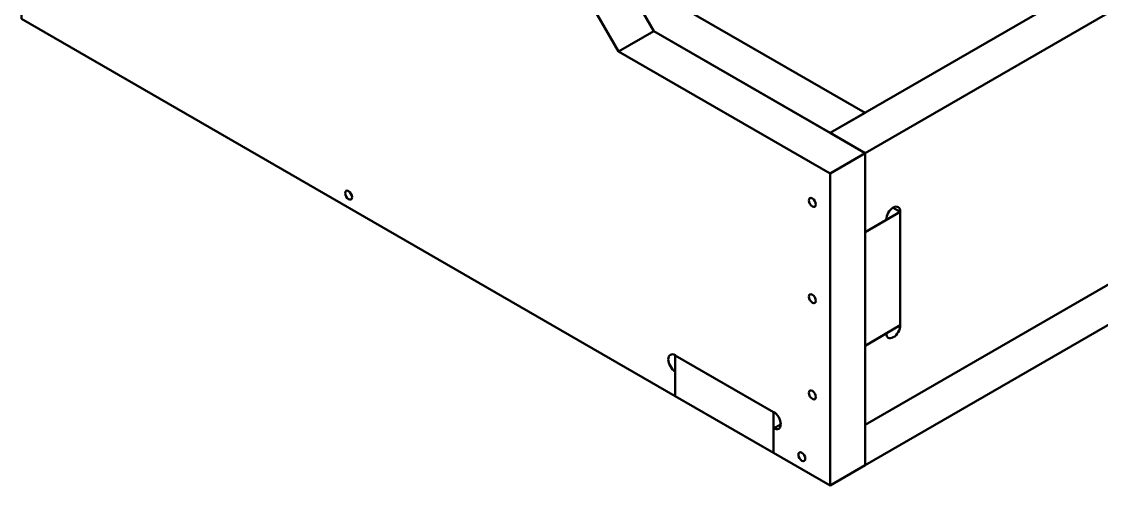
# Model space of a CAD drawing. Header units: inches. Extents: x 10737 to 13492, y 903 to 4091.
# Drawn here: x 13006.9 to 13314.5, y 3654.8 to 3787 of the extents above; entities that cross this region are included whole.
import ezdxf

# ---------------------------------------------------------------- set-up
doc = ezdxf.new("R2010")
doc.units = ezdxf.units.IN
doc.header["$MEASUREMENT"] = 0
doc.layers.add('PDF5_Geometry', color=7, linetype='Continuous')

# ---------------------------------------------------------------- blocks, each defined once
blk = doc.blocks.new('Base Mobio')
at = {"layer": 'PDF5_Geometry', "lineweight": 50}
for points in [[(13255.13, 3733.88), (13257.16, 3732.75), (13247.16, 3726.94), (13247.16, 3749.45), (13237.17, 3755.25), (13471.53, 3890.55), (13481.53, 3884.8), (13247.16, 3749.45), (13186.94, 3784.23), (13176.94, 3778.48), (13141.92, 3839.06)], [(13176.94, 3801.53), (13247.16, 3761), (13237.17, 3755.25), (13186.94, 3784.23), (13151.92, 3844.81), (13141.92, 3839.06), (13057.94, 3887.55)], [(13253.15, 3698.09), (13247.16, 3694.61), (13247.16, 3672.1), (13481.53, 3807.4), (13481.53, 3829.96), (13475.54, 3826.49)], [(13008.85, 3795.84), (13006.87, 3794.64), (13006.87, 3787.76), (13193.05, 3680.25), (13193.05, 3687.19)], [(13237.17, 3743.7), (13176.94, 3778.48)], [(13237.17, 3654.8), (13237.17, 3743.7), (13247.16, 3749.45), (13247.16, 3660.55), (13237.17, 3654.8), (13221.06, 3664.08), (13221.06, 3671.03), (13223.04, 3672.16)], [(13253.15, 3730.41), (13247.16, 3726.94), (13247.16, 3694.61), (13257.16, 3700.42), (13257.16, 3732.75), (13257.16, 3700.42)], [(13193.05, 3691.8), (13221.06, 3675.64)]]:
    blk.add_lwpolyline(points, dxfattribs=at)
for points in [[(13481.53, 3795.9), (13247.16, 3660.55), (13247.16, 3672.1), (13481.53, 3807.4)], [(13221.06, 3664.08), (13221.06, 3675.64), (13193.05, 3691.8), (13193.05, 3680.25)]]:
    blk.add_lwpolyline(points, close=True, dxfattribs=at)
for points in [[(13100.01, 3738.67), (13099.46, 3738.98), (13099.02, 3738.73), (13099.02, 3738.09)], [(13100.01, 3738.67), (13099.46, 3738.98), (13099.02, 3738.73), (13099.02, 3738.09)], [(13099.02, 3738.09), (13099.02, 3737.46), (13099.46, 3736.69), (13100.01, 3736.37)], [(13099.02, 3738.09), (13099.02, 3737.46), (13099.46, 3736.69), (13100.01, 3736.37)], [(13101, 3736.94), (13101, 3737.58), (13100.55, 3738.35), (13100.01, 3738.67)], [(13101, 3736.94), (13101, 3737.58), (13100.55, 3738.35), (13100.01, 3738.67)], [(13100.01, 3736.37), (13100.56, 3736.05), (13101, 3736.31), (13101, 3736.94)], [(13100.01, 3736.37), (13100.56, 3736.05), (13101, 3736.31), (13101, 3736.94)], [(13232.13, 3736.57), (13231.58, 3736.89), (13231.14, 3736.63), (13231.14, 3736)], [(13232.13, 3736.57), (13231.58, 3736.89), (13231.14, 3736.63), (13231.14, 3736)], [(13231.14, 3736), (13231.14, 3735.37), (13231.59, 3734.59), (13232.13, 3734.28)], [(13231.14, 3736), (13231.14, 3735.37), (13231.59, 3734.59), (13232.13, 3734.28)], [(13233.12, 3734.85), (13233.12, 3735.48), (13232.68, 3736.25), (13232.13, 3736.57)], [(13233.12, 3734.85), (13233.12, 3735.48), (13232.68, 3736.25), (13232.13, 3736.57)], [(13232.13, 3734.28), (13232.68, 3733.96), (13233.13, 3734.21), (13233.12, 3734.85)], [(13232.13, 3734.28), (13232.68, 3733.96), (13233.13, 3734.21), (13233.12, 3734.85)], [(13257.19, 3732.81), (13257.19, 3734.09), (13256.29, 3734.62), (13255.18, 3733.98)], [(13255.18, 3733.98), (13254.07, 3733.34), (13253.17, 3731.78), (13253.17, 3730.49)], [(13232.13, 3709.15), (13231.58, 3709.47), (13231.14, 3709.21), (13231.14, 3708.58)], [(13232.13, 3709.15), (13231.58, 3709.47), (13231.14, 3709.21), (13231.14, 3708.58)], [(13231.14, 3708.58), (13231.14, 3707.95), (13231.59, 3707.18), (13232.13, 3706.86)], [(13231.14, 3708.58), (13231.14, 3707.95), (13231.59, 3707.18), (13232.13, 3706.86)], [(13233.12, 3707.43), (13233.12, 3708.06), (13232.68, 3708.83), (13232.13, 3709.15)], [(13233.12, 3707.43), (13233.12, 3708.06), (13232.68, 3708.83), (13232.13, 3709.15)], [(13232.13, 3706.86), (13232.68, 3706.54), (13233.13, 3706.8), (13233.12, 3707.43)], [(13232.13, 3706.86), (13232.68, 3706.54), (13233.13, 3706.8), (13233.12, 3707.43)], [(13255.18, 3697), (13256.3, 3697.64), (13257.2, 3699.2), (13257.19, 3700.48)], [(13253.17, 3698.17), (13253.17, 3696.88), (13254.07, 3696.36), (13255.18, 3697)], [(13193.1, 3691.89), (13191.99, 3692.53), (13191.09, 3692.01), (13191.09, 3690.73)], [(13191.09, 3690.73), (13191.08, 3689.44), (13191.99, 3687.88), (13193.1, 3687.24)], [(13232.13, 3681.73), (13231.58, 3682.05), (13231.14, 3681.8), (13231.14, 3681.16)], [(13232.13, 3681.73), (13231.58, 3682.05), (13231.14, 3681.8), (13231.14, 3681.16)], [(13231.14, 3681.16), (13231.14, 3680.53), (13231.59, 3679.76), (13232.13, 3679.44)], [(13231.14, 3681.16), (13231.14, 3680.53), (13231.59, 3679.76), (13232.13, 3679.44)], [(13233.12, 3680.01), (13233.12, 3680.64), (13232.68, 3681.42), (13232.13, 3681.73)], [(13233.12, 3680.01), (13233.12, 3680.64), (13232.68, 3681.42), (13232.13, 3681.73)], [(13232.13, 3679.44), (13232.68, 3679.12), (13233.13, 3679.38), (13233.12, 3680.01)], [(13232.13, 3679.44), (13232.68, 3679.12), (13233.13, 3679.38), (13233.12, 3680.01)], [(13223.13, 3672.24), (13223.13, 3673.53), (13222.23, 3675.09), (13221.12, 3675.73)], [(13221.11, 3671.08), (13222.23, 3670.44), (13223.13, 3670.96), (13223.13, 3672.24)], [(13229.14, 3664.13), (13228.59, 3664.45), (13228.15, 3664.2), (13228.15, 3663.56)], [(13229.14, 3664.13), (13228.59, 3664.45), (13228.15, 3664.2), (13228.15, 3663.56)], [(13228.15, 3663.56), (13228.15, 3662.93), (13228.59, 3662.16), (13229.14, 3661.84)], [(13228.15, 3663.56), (13228.15, 3662.93), (13228.59, 3662.16), (13229.14, 3661.84)], [(13230.13, 3662.41), (13230.13, 3663.04), (13229.68, 3663.82), (13229.14, 3664.13)], [(13230.13, 3662.41), (13230.13, 3663.04), (13229.68, 3663.82), (13229.14, 3664.13)], [(13229.14, 3661.84), (13229.69, 3661.52), (13230.13, 3661.78), (13230.13, 3662.41)], [(13229.14, 3661.84), (13229.69, 3661.52), (13230.13, 3661.78), (13230.13, 3662.41)]]:
    blk.add_open_spline(points, degree=3, dxfattribs=at)

msp = doc.modelspace()

# ---------------------------------------------------------------- block references
msp.add_blockref('Base Mobio', (0, 0))

doc.saveas('drawing.dxf')
